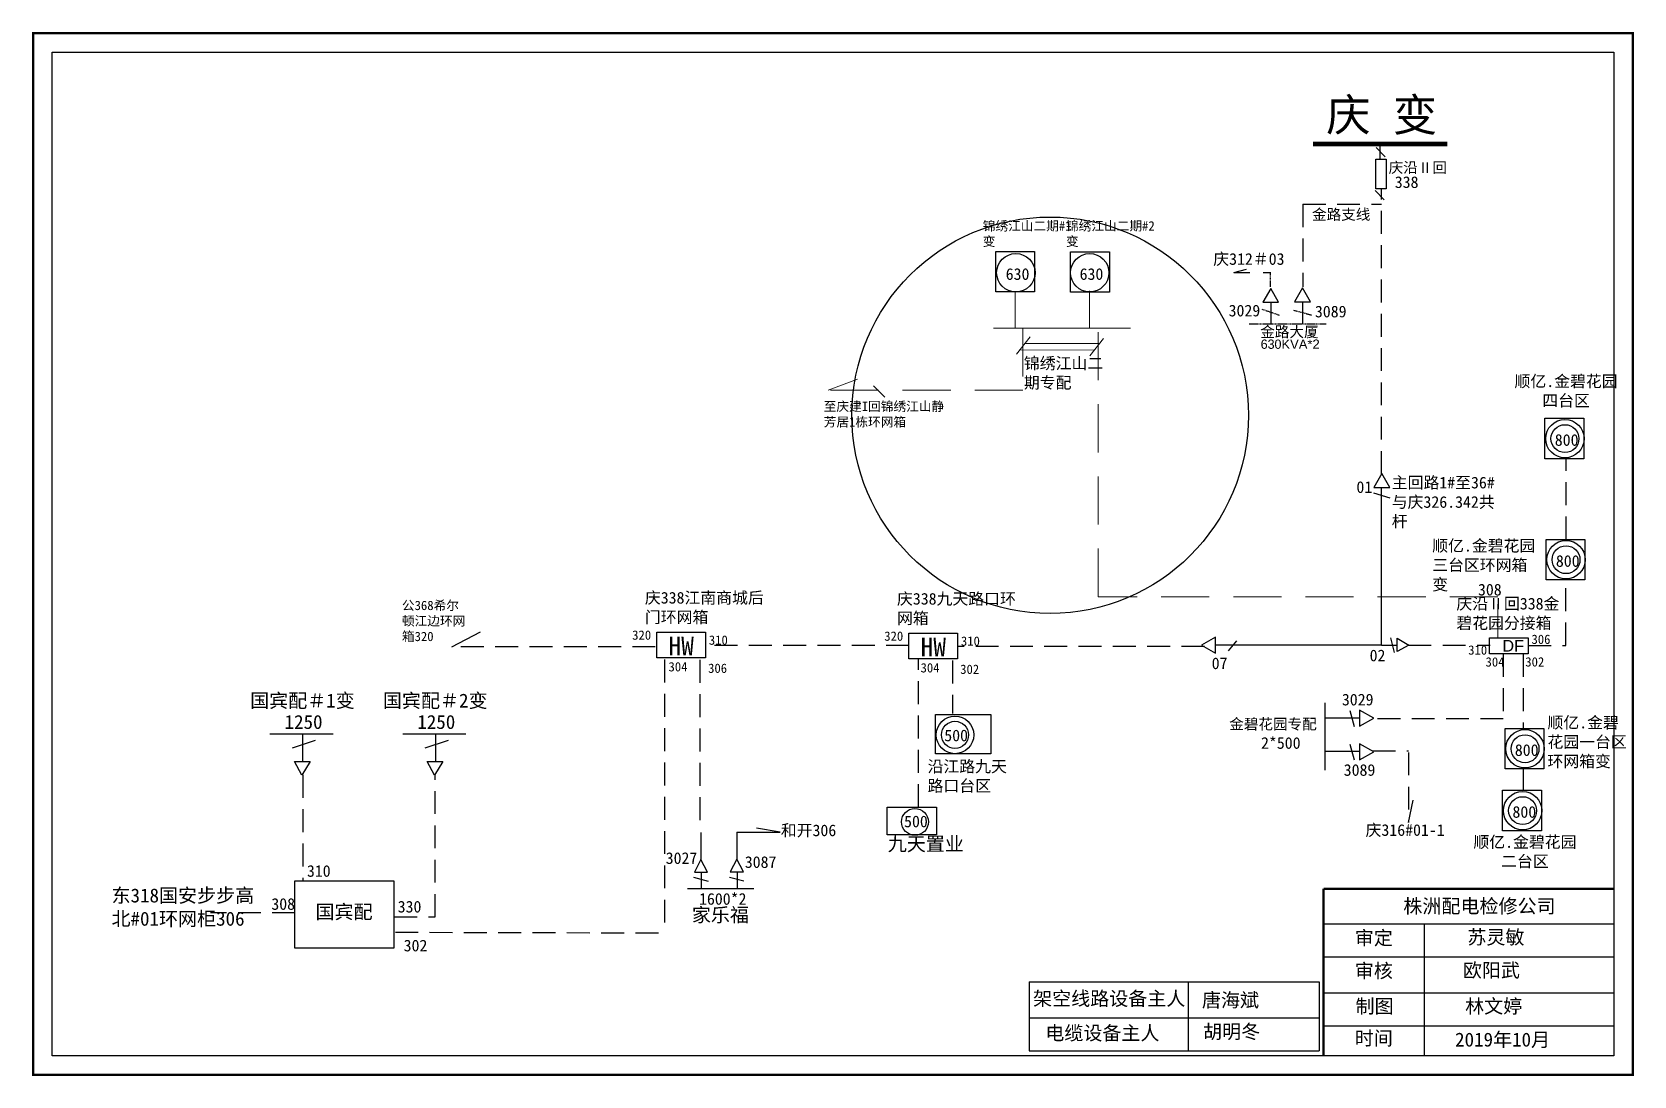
# Model space of a CAD drawing. Extents: x 0 to 344, y 0 to 225.
import ezdxf

# ---------------------------------------------------------------- set-up
doc = ezdxf.new("R2010")
doc.units = 0
doc.header["$LTSCALE"] = 0.774411
for name, pattern in [('ACAD_ISO02W100', [15, 12, -3]), ('DASHED2', [9.525, 6.35, -3.175]), ('HIDDEN2', [0.1875, 0.125, -0.0625])]:
    doc.linetypes.add(name, pattern=pattern)
doc.layers.get('0').update_dxf_attribs({"linetype": 'CONTINUOUS'})
doc.layers.add('0-RefEdit0', color=7, linetype='CONTINUOUS')
doc.styles.add('SimSun_txtstyle_2.50_0_0', font='simsun.ttc', dxfattribs={"height": 2.5})
doc.styles.get("Standard").update_dxf_attribs({"font": 'simsun.ttc', "height": 2.5})
doc.styles.add('仿宋_txtstyle_2.00_0_0', font='simsun.ttc', dxfattribs={"height": 2})
doc.styles.add('仿宋_txtstyle_2.30_0_0', font='simsun.ttc', dxfattribs={"height": 2.3})
doc.styles.add('仿宋_txtstyle_2.50_0_0', font='simsun.ttc', dxfattribs={"height": 2.5})
doc.styles.add('仿宋_txtstyle_3.00_0_0', font='simsun.ttc', dxfattribs={"height": 3})
doc.styles.add('仿宋_txtstyle_7.00_0_0', font='simsun.ttc', dxfattribs={"height": 7})
doc.styles.add('字体', font='', dxfattribs={"height": 2.5})
doc.styles.add('楷体_GB2312_txtstyle_2.00_0_0', font='SIMKAI.TTF', dxfattribs={"height": 2})
doc.styles.add('楷体_GB2312_txtstyle_2.50_0_0', font='SIMKAI.TTF', dxfattribs={"height": 2.5})
doc.styles.add('楷体_GB2312_txtstyle_3.00_0_0', font='SIMKAI.TTF', dxfattribs={"height": 3})
doc.styles.get('字体').set_extended_font_data('楷体_GB2312')

msp = doc.modelspace()

# ---------------------------------------------------------------- linework, layer by layer
at = {"linetype": 'ACAD_ISO02W100'}
msp.add_line((289.82, 197.25), (289.82, 200.34), dxfattribs=at)
at = {"linetype": 'Continuous'}
for p, q in [((290.96, 197.75), (288.98, 199.73)), ((290.74, 188.52), (288.76, 190.5)), ((288.44, 125.51), (291.94, 124.44)), ((290.17, 92.76), (290.17, 126.63)), ((258.94, 93.68), (257.2, 91.5)), ((292.9, 91.17), (292.14, 94.29)), ((293.48, 94.24), (296.01, 92.76)), ((293.48, 91.38), (293.48, 94.24)), ((290.06, 92.73), (254.49, 92.73)), ((290.17, 92.76), (293.48, 92.76)), ((296.01, 92.76), (293.48, 91.38)), ((51.12, 73.65), (64.7, 73.67)), ((58.21, 67.74), (58.21, 73.43)), ((79.67, 73.65), (93.24, 73.67)), ((86.75, 67.74), (86.75, 73.43)), ((55.93, 70.7), (60.94, 72.29)), ((84.47, 70.7), (89.48, 72.29)), ((57.99, 64.8), (56.36, 67.76)), ((56.39, 67.74), (59.74, 67.76)), ((59.74, 67.76), (57.99, 64.8)), ((86.53, 64.8), (84.9, 67.76)), ((84.94, 67.74), (88.28, 67.76)), ((88.28, 67.76), (86.53, 64.8)), ((325.04, 66.13), (320.59, 66.13)), ((143.78, 52.48), (143.76, 46.57)), ((151.49, 52.55), (151.48, 46.63)), ((151.49, 52.54), (160.83, 52.54)), ((160.83, 52.54), (155.77, 53.38)), ((143.8, 46.64), (142.38, 43.93)), ((145.21, 43.93), (143.8, 46.64)), ((151.51, 46.7), (150.09, 43.99)), ((152.93, 44), (151.51, 46.7)), ((142.22, 42.82), (145.33, 41.98)), ((142.38, 43.93), (145.21, 43.93)), ((143.84, 43.92), (143.84, 40.49)), ((149.94, 42.88), (153.05, 42.04)), ((150.09, 43.99), (152.93, 44)), ((151.56, 43.99), (151.56, 40.55)), ((140.9, 40.41), (155.2, 40.41)), ((277.7, 32.85), (340.06, 32.85)), ((299.34, 32.84), (299.34, 4.51)), ((277.7, 25.75), (340.06, 25.75)), ((214.35, 20.34), (276.71, 20.34)), ((214.35, 20.34), (214.35, 5.49)), ((248.56, 20.34), (248.56, 5.49)), ((276.71, 20.34), (276.71, 5.49)), ((277.7, 18), (340.06, 18)), ((214.35, 12.59), (276.71, 12.59)), ((277.7, 10.89), (340.06, 10.89)), ((214.35, 5.49), (276.71, 5.49))]:
    msp.add_line(p, q, dxfattribs=at)
at = {"linetype": 'DASHED2'}
for p, q in [((290.17, 129.57), (290.17, 190.84)), ((273.2, 187.53), (273.24, 169.81)), ((273.22, 187.53), (290.14, 187.53)), ((329.75, 92.7), (329.75, 106.72)), ((133.98, 92.4), (90.2, 92.4)), ((188.53, 92.69), (144.75, 92.69)), ((190.55, 57.93), (190.55, 89.84)), ((252.05, 92.47), (198.96, 92.47)), ((295.93, 92.76), (313.5, 92.76)), ((316.32, 90.85), (316.32, 76.92)), ((320.63, 90.85), (320.63, 74.92)), ((321.67, 92.7), (329.75, 92.7)), ((316.32, 76.92), (288.99, 76.92)), ((288.23, 70.02), (295.93, 70.02)), ((295.92, 69.68), (295.92, 54.61)), ((295.92, 54.61), (297, 59.59))]:
    msp.add_line(p, q, dxfattribs=at)
at = {"color": 0, "linetype": 'Continuous'}
for p, q in [((258.37, 172.84), (261.1, 173.58)), ((258.47, 172.84), (261.83, 172.84)), ((264.66, 172.84), (266.34, 172.84)), ((90.2, 92.4), (96.42, 95.63)), ((278, 65.85), (277.99, 80.34)), ((285.43, 77.07), (277.99, 77.07)), ((283.36, 78.7), (284.29, 75.28)), ((285.43, 69.85), (277.99, 69.85)), ((283.36, 71.47), (284.29, 68.06))]:
    msp.add_line(p, q, dxfattribs=at)
at = {"color": 7, "linetype": 'DASHED2', "lineweight": 0, "ltscale": 2.103422}
for p, q in [((211.33, 160.88), (211.33, 168.87)), ((227.32, 160.88), (227.32, 168.9)), ((213.01, 160.88), (213.01, 147.6)), ((229.21, 103.16), (229.21, 160.88)), ((213.01, 147.6), (171.15, 147.6)), ((315.17, 103.16), (229.21, 103.16))]:
    msp.add_line(p, q, dxfattribs=at)
at = {"color": 7, "linetype": 'ByBlock', "ltscale": 2}
for p, q in [((266.32, 166.48), (266.32, 161.85)), ((273.17, 166.44), (273.17, 161.81))]:
    msp.add_line(p, q, dxfattribs=at)
at = {"color": 7, "linetype": 'Continuous', "lineweight": 0, "ltscale": 2.103422}
for p, q in [((236.15, 160.88), (206.68, 160.88)), ((171.15, 147.6), (177.46, 149.94))]:
    msp.add_line(p, q, dxfattribs=at)
at = {"color": 7, "linetype": 'Continuous', "lineweight": 0, "ltscale": 0.858932}
for p, q in [((211.64, 155.28), (214.57, 159.06)), ((227.45, 154.93), (230.37, 158.71))]:
    msp.add_line(p, q, dxfattribs=at)
at = {"color": 7, "linetype": 'Continuous', "lineweight": 0, "ltscale": 1.546078}
for p, q in [((212.32, 156.16), (228.44, 156.22)), ((213.45, 157.61), (229.52, 157.62))]:
    msp.add_line(p, q, dxfattribs=at)
at = {"color": 7, "linetype": 'Continuous', "lineweight": 0, "ltscale": 1.168568}
msp.add_line((180.9, 148.52), (183.35, 146.06), dxfattribs=at)
at = {"color": 0, "linetype": 'DASHED2'}
for p, q in [((329.84, 115.49), (329.84, 132.71)), ((135.98, 89.64), (135.98, 30.88)), ((143.54, 89.56), (143.54, 54.48)), ((197.86, 89.43), (197.86, 78.05)), ((320.59, 66.13), (320.59, 61.53))]:
    msp.add_line(p, q, dxfattribs=at)
at = {"color": 7, "linetype": 'DASHED2', "lineweight": 0, "ltscale": 1.472059}
msp.add_line((315.17, 94.35), (315.17, 103.16), dxfattribs=at)
at = {"color": 7, "linetype": 'DASHED2'}
for p, q in [((58.17, 64.84), (58.17, 42.2)), ((86.64, 34.31), (86.64, 64.84)), ((56.54, 35.16), (38.3, 35.16)), ((77.84, 34.31), (86.64, 34.31)), ((78.08, 31.02), (135.98, 30.88))]:
    msp.add_line(p, q, dxfattribs=at)
at = {"linetype": 'Continuous', "const_width": 0.5}
msp.add_lwpolyline([(0.2, 224.33), (344.18, 224.33), (344.18, 0.36), (0.2, 0.36)], close=True, dxfattribs=at)
at = {"linetype": 'Continuous'}
for points in [[(4.25, 220.28), (340.13, 220.28), (340.13, 4.41), (4.25, 4.41)], [(316.7, 74.83), (325.04, 74.83), (325.04, 66.13), (316.7, 66.13)], [(183.84, 57.93), (194.44, 57.93), (194.44, 51.97), (183.84, 51.97)], [(56.44, 42.08), (77.75, 42.08), (77.75, 27.57), (56.44, 27.57)]]:
    msp.add_lwpolyline(points, close=True, dxfattribs=at)
for points, const_width in [([(304.27, 200.5), (275.44, 200.47)], 1), ([(277.66, 40.36), (277.66, 4.63)], 0.5), ([(277.7, 40.36), (340.06, 40.36)], 0.5)]:
    msp.add_lwpolyline(points, dxfattribs=dict(at, const_width=const_width))
at = {"linetype": 'ACAD_ISO02W100'}
msp.add_lwpolyline([(291.14, 190.85), (288.93, 190.85), (288.93, 197.25), (291.14, 197.25)], close=True, dxfattribs=at)
at = {"color": 0, "linetype": 'Continuous'}
for points in [[(207.22, 177.41), (215.55, 177.41), (215.55, 168.71), (207.22, 168.71)], [(223.28, 177.32), (231.62, 177.32), (231.62, 168.62), (223.28, 168.62)], [(325.29, 141.52), (333.63, 141.52), (333.63, 132.81), (325.29, 132.81)], [(325.53, 115.49), (333.86, 115.49), (333.86, 106.79), (325.53, 106.79)], [(313.39, 94.35), (321.67, 94.35), (321.67, 90.87), (313.39, 90.87)], [(194.25, 77.84), (206.1, 77.84), (206.1, 69.36), (194.25, 69.36)], [(316.19, 61.53), (324.53, 61.53), (324.53, 52.83), (316.19, 52.83)]]:
    msp.add_lwpolyline(points, close=True, dxfattribs=at)
at = {"color": 7}
for points in [[(266.31, 169.42), (264.6, 166.46), (268.01, 166.46)], [(273.16, 169.56), (271.45, 166.6), (274.87, 166.6)]]:
    msp.add_lwpolyline(points, close=True, dxfattribs=at)
for points in [[(290.2, 129.63), (288.47, 126.63), (291.93, 126.63)], [(251.46, 92.75), (254.46, 91.02), (254.46, 94.48)]]:
    msp.add_lwpolyline(points, close=True)
at = {"color": 0}
for points in [[(134.32, 95.55), (144.75, 95.55), (144.75, 90), (134.32, 90)], [(188.53, 95.33), (198.96, 95.33), (198.96, 89.78), (188.53, 89.78)], [(288.47, 77.01), (285.42, 78.76), (285.42, 75.35)], [(288.47, 69.79), (285.42, 71.54), (285.42, 68.12)]]:
    msp.add_lwpolyline(points, close=True, dxfattribs=at)
at = {"color": 1, "linetype": 'Continuous'}
msp.add_circle((218.88, 142.17), 42.63, dxfattribs=at)
at = {"linetype": 'Continuous'}
for centre, radius in [((211.51, 172.82), 4.13), ((227.4, 172.82), 4.13), ((321, 70.46), 4.13), ((321, 70.46), 3), ((189.8, 54.75), 2.89)]:
    msp.add_circle(centre, radius, dxfattribs=at)
at = {"color": 0, "linetype": 'Continuous'}
for centre, radius in [((329.58, 137.15), 4.13), ((329.58, 137.15), 3), ((329.82, 111.12), 4.13), ((329.82, 111.12), 3), ((198.42, 73.45), 4.04), ((198.42, 73.45), 2.92), ((320.48, 57.16), 4.13), ((320.48, 57.16), 3)]:
    msp.add_circle(centre, radius, dxfattribs=at)
at = {"layer": '0-RefEdit0', "linetype": 'HIDDEN2', "ltscale": 2}
for p, q in [((266.2, 172.85), (266.2, 169.8)), ((264.4, 165.01), (268.15, 163.71)), ((271.21, 164.78), (275.19, 163.71)), ((261.67, 161.84), (278.21, 161.84))]:
    msp.add_line(p, q, dxfattribs=at)

# ---------------------------------------------------------------- texts
for s, p in [('3029', (281.62, 79.79)), ('2*500', (264.23, 70.46)), ('3089', (282.01, 64.65))]:
    msp.add_text(s, height=2.5).set_placement(p)
at = {"linetype": 'Continuous', "attachment_point": 1}
for s, insert, char_height, width, style in [('庆 变', (278.25, 210.27), 7, 27.4955, '仿宋_txtstyle_7.00_0_0'), ('庆沿Ⅱ回', (291.67, 196.6), 2.3, 13.276, '仿宋_txtstyle_2.30_0_0'), ('主回路1#至36#与庆326.342共杆', (292.34, 128.95), 2.5, 24.7045, '仿宋_txtstyle_2.50_0_0'), ('308', (310.88, 105.93), 2.5, 7.4024, 'SimSun_txtstyle_2.50_0_0'), ('国宾配＃1变', (46.85, 82.32), 3, 30.7785, '仿宋_txtstyle_3.00_0_0'), ('国宾配＃2变', (75.4, 82.32), 3, 30.7785, '仿宋_txtstyle_3.00_0_0'), ('500', (187.47, 56.09), 2.5, 8.9697, '字体'), ('九天置业', (183.97, 51.52), 3, 30.7785, '仿宋_txtstyle_3.00_0_0'), ('310', (59.06, 45.44), 2.5, 8.9697, '字体'), ('东318国安步步高北#01环网柜306', (17.04, 40.42), 3, 30.7785, '仿宋_txtstyle_3.00_0_0'), ('308', (51.41, 38.34), 2.5, 8.9697, '字体'), ('1600*2', (143.38, 39.43), 2.5, 8.9697, '字体'), ('株洲配电检修公司 ', (294.84, 38.14), 3, 82.0179, '楷体_GB2312_txtstyle_3.00_0_0'), ('国宾配', (60.9, 36.91), 3, 17.7945, '仿宋_txtstyle_3.00_0_0'), ('330', (78.58, 37.76), 2.5, 8.9697, '字体'), ('家乐福', (141.84, 36.24), 3, 30.7785, '仿宋_txtstyle_3.00_0_0'), ('审定', (284.39, 31.29), 3, 23.4615, '仿宋_txtstyle_3.00_0_0'), ('{\\fSimSun|b0|i0|c134|p2;苏灵敏}', (308.6, 31.46), 3, 23.4615, '字体'), ('302', (79.86, 29.4), 2.5, 8.9697, '字体'), ('审核', (284.39, 24.23), 3, 23.4615, '仿宋_txtstyle_3.00_0_0'), ('{\\fSimSun|b0|i0|c134|p2;欧阳武}', (307.63, 24.36), 3, 33.0539, '字体'), ('架空线路设备主人', (215.22, 18.26), 3, 58.56, '仿宋_txtstyle_3.00_0_0'), ('唐海斌', (251.53, 17.93), 3, 47.14, '仿宋_txtstyle_3.00_0_0'), ('制图', (284.55, 16.61), 3, 23.4615, '仿宋_txtstyle_3.00_0_0'), ('{\\fSimSun|b0|i0|c134|p2;林文婷}', (308.12, 16.61), 3, 23.4615, '楷体_GB2312_txtstyle_3.00_0_0'), ('电缆设备主人', (217.84, 10.84), 3, 58.56, '仿宋_txtstyle_3.00_0_0'), ('胡明冬', (251.77, 11.16), 3, 33.0539, '仿宋_txtstyle_3.00_0_0'), ('时间', (284.39, 9.73), 3, 23.4615, '仿宋_txtstyle_3.00_0_0'), ('2019{\\fSimSun|b0|i0|c134|p2;年}10{\\fSimSun|b0|i0|c134|p2;月}', (305.96, 9.43), 3, 23.4615, '楷体_GB2312_txtstyle_3.00_0_0')]:
    msp.add_mtext(s, dxfattribs=dict(at, insert=insert, char_height=char_height, width=width, style=style))
for s, insert, char_height, width in [('338', (292.99, 193.55), 2.5, 5.6554), ('01', (284.75, 127.98), 2.5, 7.4024), ('{\\H0.8x;306}', (322.39, 95.01), 2.5, 7.4024), ('07', (253.62, 90.09), 2.5, 7.4024), ('02', (287.58, 91.78), 2.5, 7.4024), ('{\\H0.8x;310}', (308.78, 92.7), 2.5, 7.4024), ('{\\H0.8x;304}', (312.51, 90.14), 2.5, 7.4024), ('{\\H0.8x;302}', (321.06, 90.15), 2.5, 7.4024), ('1250', (54.26, 77.73), 3, 6.7865), ('1250', (82.8, 77.73), 3, 6.7865), ('和开306', (160.97, 54.17), 2.5, 14.6006), ('3027', (136.21, 48.2), 2.5, 8.9697), ('3087', (153.22, 47.35), 2.5, 8.9697)]:
    msp.add_mtext(s, dxfattribs=dict(at, insert=insert, char_height=char_height, width=width))
at = {"attachment_point": 1}
for s, insert, char_height, width, style in [('金路支线', (275.2, 186.51), 2.3, 30.7214, '仿宋_txtstyle_2.30_0_0'), ('锦绣江山二期#1变', (204.39, 183.9), 2, 20.3539, '楷体_GB2312_txtstyle_2.00_0_0'), ('锦绣江山二期#2变', (222.29, 183.9), 2, 20.3539, '楷体_GB2312_txtstyle_2.00_0_0'), ('金路大厦', (264.06, 161.28), 2.3, 30.7214, '仿宋_txtstyle_2.30_0_0'), ('锦绣江山二期专配', (213.24, 154.61), 2.5, 20.3539, '楷体_GB2312_txtstyle_2.50_0_0'), ('顺亿.金碧花园三台区环网箱变', (301.05, 115.38), 2.5, 23.7008, '仿宋_txtstyle_2.50_0_0'), ('庆沿Ⅱ回338金碧花园分接箱', (306.24, 102.92), 2.5, 23.7008, '仿宋_txtstyle_2.50_0_0'), ('庆316#01-1', (286.71, 54.24), 2.5, 23.7008, '仿宋_txtstyle_2.50_0_0')]:
    msp.add_mtext(s, dxfattribs=dict(at, insert=insert, char_height=char_height, width=width, style=style))
at = {"color": 7, "linetype": 'Continuous', "char_height": 2.5, "attachment_point": 1, "style": '仿宋_txtstyle_2.50_0_0'}
for s, insert, width in [('庆312＃03', (253.96, 177.03), 30.3134), ('630', (209.33, 173.79), 22.6797), ('630', (225.22, 173.79), 22.6797)]:
    msp.add_mtext(s, dxfattribs=dict(at, insert=insert, width=width))
at = {"color": 5, "linetype": 'Continuous', "char_height": 2.5, "width": 7.6225, "attachment_point": 1}
for s, insert in [('{\\C7;3029}', (257.26, 165.93)), ('{\\C7;3089}', (275.82, 165.73))]:
    msp.add_mtext(s, dxfattribs=dict(at, insert=insert))
at = {"char_height": 2.3, "attachment_point": 1}
for s, insert, width in [('{\\f\uffbfﾬￌﾣﾤ_GB2312|b0|i0|c134|p49;\\H0.8696x;630\\fArial|b0|i0|c0|p32;KVA*2}', (264.16, 158.46), 30.7214), ('金碧花园专配', (257.39, 76.93), 25.3307)]:
    msp.add_mtext(s, dxfattribs=dict(at, insert=insert, width=width))
at = {"color": 7}
for s, insert, char_height, width, attachment_point, style in [('顺亿.金碧花园四台区', (329.83, 150.75), 2.5, 23.7008, 2, '仿宋_txtstyle_2.50_0_0'), ('至庆建I回锦绣江山静芳居1栋环网箱', (170.19, 145.09), 2, 27.7288, 1, '仿宋_txtstyle_2.00_0_0'), ('顺亿.金碧\\P花园一台区\\P环网箱变', (325.83, 77.36), 2.5, 27.0741, 1, '仿宋_txtstyle_2.50_0_0'), ('顺亿.金碧花园二台区', (320.98, 51.68), 2.5, 23.7008, 2, '仿宋_txtstyle_2.50_0_0')]:
    msp.add_mtext(s, dxfattribs=dict(at, insert=insert, char_height=char_height, width=width, attachment_point=attachment_point, style=style))
at = {"color": 0, "linetype": 'Continuous', "attachment_point": 1, "style": '字体'}
for s, insert, char_height, width in [('800', (327.4, 138.11), 2.5, 22.6797), ('800', (327.64, 112.09), 2.5, 22.6797), ('{\\fSimSun|b0|i0|c134|p2;公368希尔顿江边环网箱320}', (79.49, 102.29), 2, 14.1041), ('800', (318.81, 71.43), 2.5, 22.6797), ('800', (318.3, 58.13), 2.5, 22.6797)]:
    msp.add_mtext(s, dxfattribs=dict(at, insert=insert, char_height=char_height, width=width))
at = {"color": 0, "attachment_point": 1, "style": '字体'}
for s, insert, char_height, width in [('{\\fSimSun|b0|i0|c134|p2;庆}338{\\fSimSun|b0|i0|c134|p2;江南商城后门环网箱}', (131.74, 104.19), 2.5, 27.7288), ('{\\fSimSun|b0|i0|c134|p2;庆}338{\\fSimSun|b0|i0|c134|p2;九天路口环网箱}', (185.95, 103.97), 2.5, 27.7288), ('320', (129, 95.91), 2, 27.7288), ('{\\fFangSong_GB2312|b0|i0|c134|p49;HW}', (136.83, 94.58), 4, 27.7288), ('310', (145.49, 94.83), 2, 27.7288), ('320', (183.21, 95.69), 2, 27.7288), ('{\\fFangSong_GB2312|b0|i0|c134|p49;HW}', (191.04, 94.36), 4, 27.7288), ('310', (199.7, 94.61), 2, 27.7288), ('304', (136.81, 89.1), 2, 27.7288), ('306', (145.33, 88.78), 2, 27.7288), ('304', (191.02, 88.88), 2, 27.7288), ('302', (199.54, 88.56), 2, 27.7288), ('{\\fSimSun|b0|i0|c134|p2;沿江路九天路口台区}', (192.53, 67.92), 2.5, 19.8356)]:
    msp.add_mtext(s, dxfattribs=dict(at, insert=insert, char_height=char_height, width=width))
at = {"color": 0, "linetype": 'Continuous', "insert": (316.13, 93.86), "char_height": 2.5, "width": 7.4024, "attachment_point": 1}
msp.add_mtext('{\\fArial|b0|i0|c0|p32;DF}', dxfattribs=at)
at = {"color": 0, "insert": (196.12, 74.58), "char_height": 2.5, "width": 8.8179, "attachment_point": 1}
msp.add_mtext('500', dxfattribs=at)

doc.saveas('drawing.dxf')
